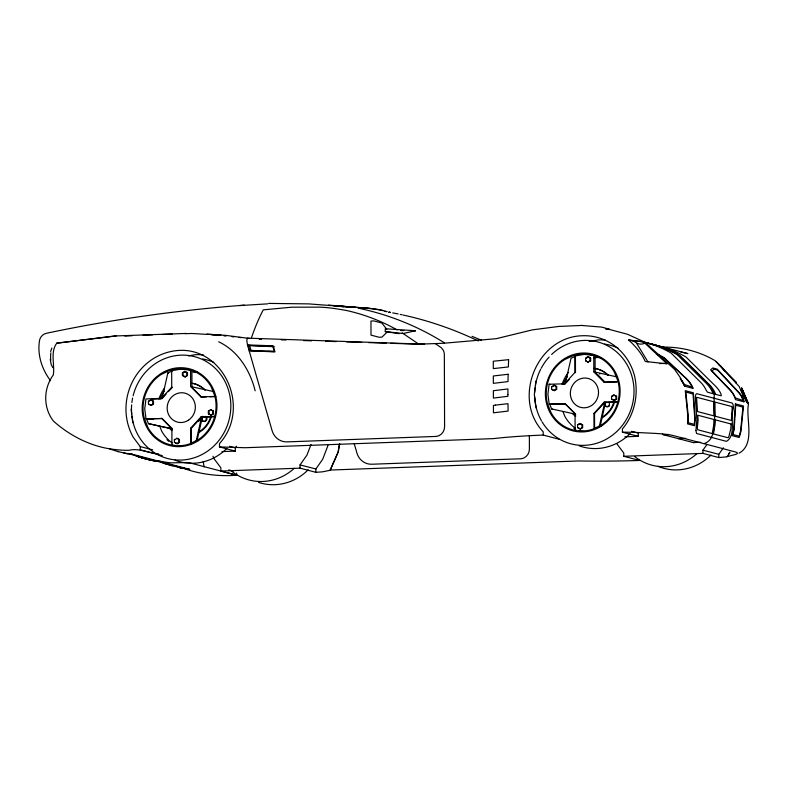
<?xml version="1.0" encoding="UTF-8"?>
<svg xmlns="http://www.w3.org/2000/svg" width="788" height="788" viewBox="0 0 788 788"><rect width="100%" height="100%" fill="white"/><g stroke="black" fill="none" stroke-linecap="round" stroke-linejoin="round"><path stroke-width="1.18" d="M535.958 380.978L534.323 394.561L536.057 408.017M564.7 383.657L574.905 372.468L575.486 372.616L575.427 356.176L571.034 358.264L565.272 383.815L549.128 384.229L547.916 394.256L549.197 404.185L565.341 403.771L575.634 414.212L551.61 408.923L549.768 404.342M339.431 444.087L338.042 452.085L330.074 470.298L322.509 471.835L315.889 472.327L300.051 468.151L220.876 471.047L220.867 467.816L213.883 458.508L212.987 456.262M339.717 443.693L338.249 452.115L330.29 470.022M161.52 398.373L162.092 398.531L167.854 372.98L172.247 370.892L171.676 370.744L171.735 387.174L161.52 398.373L145.947 398.945L144.736 408.972L146.016 418.901L162.161 418.487L172.454 428.928L148.43 423.639L146.588 419.049M196.074 441.428L201.57 417.039L191.356 428.239L191.405 443.496M197.089 440.462L202.319 417.236L214.297 416.803M599.254 426.712L604.751 402.323L594.536 413.523L594.585 428.78M600.259 425.747L605.499 402.52L618.678 402.038M50.609 351.537L51.88 348.02M328.005 445.387L322.686 459.266L315.88 468.988L315.889 472.327M311.043 444.422L306.956 455.1L300.041 464.91L300.051 468.151M729.777 452.972L726.9 456.843L718.804 457.562L702.975 453.386L623.8 456.291L623.791 453.051L616.807 443.752M221.93 451.583L235.326 451.1L235.316 447.86L236.469 446.225M634.744 432.376L648.78 433.085A46.541 4.383 -0.2 0 1 673.05 435.508L734.761 451.77A46.541 4.383 -0.2 0 1 732.613 455.168L727.176 456.656M702.975 453.386L702.955 450.155L706.994 444.432M718.804 457.562L718.794 454.321L723.404 447.781M728.457 454.193L729.974 452.046M162.092 398.531L166.022 394.217M168.376 391.636L172.306 387.332L171.735 387.174M190.844 444.521L190.785 428.081L200.999 416.891L215.37 416.359M198.389 421.541L202.319 417.236L200.999 416.891M566.06 382.948L569.202 379.511M594.014 428.633L593.955 413.375L604.169 402.175L618.55 401.644M603.923 404.244L605.499 402.52L604.169 402.175M386.819 332.398L381.924 337.136L379.018 337.234L371.01 335.127L370.961 321.031L373.857 320.923L381.875 323.031L386.809 329.315M182.422 372.793L184.628 371.365L187.475 372.793L187.485 375.492L185.278 376.92L182.432 375.482L182.422 372.793L183.052 372.96L183.062 375.649L185.278 376.92M183.791 372.488L185.259 371.532M184.638 376.753L187.485 375.492M148.439 401.299L150.646 399.871L153.493 401.309L153.502 403.998L151.296 405.426L148.449 403.988L148.439 401.299L151.276 400.038M150.666 405.259L153.502 403.998M208.377 411.1L210.583 409.671L213.43 411.1L213.44 413.798L211.233 415.227L208.387 413.789L208.377 411.1L209.007 411.267L209.017 413.956L211.233 415.227M210.593 415.059L213.44 413.798M174.394 439.606L177.241 438.345L179.457 439.615L179.457 442.304L177.261 443.733L174.404 442.304L174.394 439.606L175.034 439.773M176.62 443.565L179.457 442.304M587.799 356.649L585.592 358.077L585.602 360.766L587.818 362.037L590.655 360.776L590.645 358.087L587.799 356.649L590.645 358.087M586.233 358.244L588.439 356.816M587.818 362.037L590.655 360.776M551.62 386.583L554.457 385.322L556.673 386.593L556.683 389.282L553.836 390.543L551.63 389.282L551.62 386.583L552.25 386.75M552.989 386.278L554.457 385.322M553.836 390.543L556.683 389.282M611.547 396.384L613.754 394.955L616.6 396.384L616.61 399.083L614.404 400.511L611.557 399.073L611.547 396.384L613.655 395.596M613.773 400.343L616.61 399.083M577.574 424.89L579.781 423.461L582.627 424.899L582.637 427.589L580.431 429.017L577.584 427.589L577.574 424.89L580.411 423.629M579.801 428.849L582.637 427.589M736.288 383.441L736.327 382.288L716.046 361.357M739.036 453.208C755.702 443.949 745.497 418.408 748.492 404.067L741.616 387.991L748.492 404.067L742.04 388.701M424.604 344.189L247.383 338.151L246.782 340.485L247.481 344.898L272.106 430.662A16.509 15.504 -75.2 0 0 287.078 441.881L436.552 436.404A9.515 8.934 -75.2 0 0 444.59 426.682L444.343 354.58A9.032 8.481 -75.2 0 0 443.132 350.03L441.329 347.744L435.242 343.588M415.483 330.753L403.239 333.521L385.293 331.62L385.283 328.744L415.483 330.753L414.192 330.724M188.509 355.88L195.404 354.669A56.972 53.495 -75.2 0 1 203.58 355.033M171.676 370.744L181.122 369.079L191.908 370.399L191.967 386.839L190.637 386.484L190.578 370.045M589.099 341.529L598.319 339.914A56.972 53.495 -75.2 0 1 605.342 340.14M574.905 372.468L574.856 356.028L584.302 354.364L593.758 355.339L593.817 371.769L604.1 382.219L616.659 381.934M58.026 343.007L56.785 343.174C50.048 351.97 54.924 364.844 53.328 374.891A37.203 34.928 -75.2 0 0 53.485 421.156C68.408 434.415 86.591 444.255 106.222 448.224C113.669 449.515 121.194 450.431 128.759 450.312C139.102 447.761 148.587 453.238 158.595 453.908M116.141 335.954L56.785 343.174L114.693 335.983L186.313 333.432M239.503 305.596L267.684 303.853M244.349 305.143C177.812 310.226 111.591 319.445 46.315 333.314A8.727 8.294 -54.4 0 0 39.4 341.224C37.341 355.516 42.03 369.385 50.53 380.712M558.84 326.439L532.402 329.867L496.204 338.692L443.132 343.292L418.487 344.189M558.987 326.429L581.721 325.444M124.829 336.062L132.295 335.708M143.012 335.245L152.685 334.841M162.417 334.467L172.188 334.122M629.159 340.347C636.852 340.564 636.458 346.228 644.988 343.282L666.924 363.79M659.615 363.593L666.55 363.337M190.637 386.484L200.93 396.935L215.301 396.403M604.1 382.219L618.481 381.688M200.93 396.935L206.289 396.906M209.884 396.778L215.873 396.561M152.064 399.122L161.648 398.767M562.425 384.14L564.819 384.051M146.016 418.901L162.161 418.487M549.197 404.185L565.341 403.771M148.538 419.206L153.335 419.029M557.707 404.274L563.696 404.057M128.877 453.504L126.513 453.592L117.461 451.445M126.513 453.592L132.571 454.105M662.403 433.784A6.452 2.137 87.9 0 0 663.348 434.69L668.273 434.513M624.854 436.828L638.25 436.335L638.241 433.095L631.454 431.312M678.301 438.63L685.678 438.364M138.383 456.636A138.737 130.276 -75.2 0 0 154.251 460.901L161.481 461.364M663.348 434.69L693.263 442.57L700.64 442.304M162.692 462.96L180.383 467.786L183.939 467.658M330.044 470.062L578.362 460.97A119.126 11.209 -0.2 0 0 639.639 460.458L623.8 456.291M185.269 333.698L191.829 333.491A192.952 46.443 8 0 1 206.308 334.378M559.076 439.231L543.237 435.065L543.227 431.824C511.826 398.994 536.648 336.771 582.49 335.737A56.972 53.495 -75.2 0 1 634.537 375.876C638.773 394.246 634.734 414.449 622.402 428.928L622.412 432.159L634.793 432.307M268.669 303.41L308.591 303.882L355.772 307.428M162.308 455.641L140.254 449.83L140.244 446.589L133.261 437.281A56.972 53.495 -75.2 0 1 165.598 352.945C218.611 336.072 254.347 405.002 219.478 443.595L219.488 446.924L245.226 447.722L493.544 438.62A119.126 11.209 -0.2 0 1 543.237 435.065M663.92 347.104C681.817 347.006 699.813 351.546 715.208 360.776L739.144 386.416L742.394 393.941L743.931 401.801L735.509 399.585L735.214 398.689A28.043 25.295 -49.1 0 0 729.984 390.03L710.618 369.877L712.726 367.957L717.159 369.119L738.868 392.385A29.698 24.655 -56.2 0 1 741.922 396.719L743.931 401.801M581.386 325.434L601.727 327.099L609.085 329.167L605.696 328.803L609.085 329.167M400.57 330.507L403.82 330.576M259.232 339.165L261.567 339.244M281.365 339.864L286.024 340.012M303.498 340.564L311.654 340.82M325.631 341.253L336.112 341.588M346.602 341.913L361.741 342.396M368.735 342.613L386.209 343.164M390.868 343.312L418.822 344.189L402.185 332.881M644.988 343.282L642.644 341.775L628.538 340.052C634.695 345.223 641.629 353.31 645.116 361.2A1.842 1.379 45.1 0 0 645.855 361.554L666.904 363.81M247.481 344.898L273.2 345.834L274.913 351.822L249.205 350.896M248.161 345.449L272.825 346.336L274.244 351.281L249.579 350.384L248.161 345.449L274.342 346.74M249.579 350.384L258.149 351.044M267.546 351.389L274.588 351.635M341.726 306.808L344.07 306.896M328.507 305.114L369.799 308.364L380.269 310.009M220.965 334.979L206.643 334.191L225.654 335.353L249.52 338.466M369.966 308.512L333.472 305.537L351.093 307.172M590.35 355.201L592.714 355.437M578.658 430.859L584.568 431.469M175.478 445.575L171.932 445.21L171.882 428.78L161.589 418.329M179.024 445.939L181.388 446.185M642.644 341.775L628.538 340.052M384.731 311.368L386.484 311.644M180.393 467.786L189.849 469.392L134.374 454.774L123.814 452.933M381.313 310.206L387.213 311.624M388.779 312.166L390.523 312.501L389.282 312.166M392.7 312.905L398.127 313.929M388.967 312.294L390.021 312.491M680.773 352.029L687.924 353.625L660.433 346.385M645.352 342.632L647.253 343.007A118.555 111.325 -75.2 0 1 677.256 354.669L706.915 383.963A27.462 25.787 -75.2 0 1 713.12 393.685M645.214 342.77L647.549 343.144M647.835 343.282L649.745 343.657A118.555 111.325 -75.2 0 1 679.739 355.319L709.407 384.613A27.462 25.787 -75.2 0 1 715.612 394.345M651.43 344.405L653.094 344.73M654.05 344.917L655.961 345.292A118.555 111.325 -75.2 0 1 685.954 356.954L715.622 386.258A27.462 25.787 -75.2 0 1 721.089 394.167L721.207 395.812L707.525 392.207L706.166 390.237A27.462 25.787 -75.2 0 0 700.699 382.328L671.041 353.024A118.555 111.325 -75.2 0 0 643.284 341.884M609.222 329.394L627.563 334.289L645.136 342.317L674.597 369.414L680.3 377.58L684.802 386.228L693.223 388.445L692.81 387.509A28.043 26.339 71.1 0 0 686.348 378.536L664.117 357.624L657.153 353.861M400.196 314.392L402.264 314.845M403.298 315.072C429.184 320.716 454.351 329.522 478.247 340.938M617.211 376.95L594.388 371.926L604.682 382.367M214.031 391.666L191.208 386.642L201.501 397.083M172.001 428.859L148.43 423.639M179.28 467.55L181.191 468.003M300.041 464.91L315.88 468.988M140.244 446.589L152.734 449.869M574.856 356.028L575.427 356.176M585.602 360.766L588.459 362.204M593.817 371.769L595.137 372.123L595.078 355.684M613.754 394.955L616.6 396.384M611.557 399.073L614.404 400.511M549.128 384.229L550.448 384.583M553.816 385.155L556.673 386.593M551.63 389.282L554.476 390.71M593.955 413.375L594.536 413.523M564.769 403.614L575.634 414.212M551.61 408.923L552.358 409.12M702.955 450.155L718.794 454.321M622.412 432.159L638.25 436.335M579.781 423.461L582.627 424.899M577.584 427.589L580.431 429.017M184.628 371.365L187.475 372.793M182.432 375.482L183.062 375.649M167.854 372.98L168.602 373.177M210.583 409.671L213.43 411.1M208.387 413.789L209.017 413.956M150.646 399.871L153.493 401.309M148.449 403.988L151.296 405.426M190.785 428.081L191.356 428.239M171.882 428.78L172.454 428.928M219.488 446.924L235.326 451.1M176.601 438.177L179.457 439.615M174.404 442.304L177.261 443.733M228.756 469.904L233.258 471.096M220.876 471.047L236.646 475.223L236.646 473.066M130.227 454.193L156.369 461.079M157.955 461.502L184.096 468.387M229.663 446.333L235.316 447.86M163.569 463.186L172.385 465.915M183.673 468.427C200.625 474.366 218.749 476.622 236.646 475.223L188.45 462.526L170.858 462.861L152.655 460.478A138.737 130.276 -75.2 0 1 135.753 455.858M109.532 448.953L118.328 451.682M472.032 336.338L481.557 340.268M218.68 341.785C237.966 350.867 250.2 370.577 255.145 390.809M385.293 331.62L399.083 333.659M657.389 354.541L664.786 358.54L685.924 378.427A28.023 26.309 71.1 0 1 691.933 386.484L692.228 387.085L684.309 384.475A28.713 26.595 57.2 0 0 681.492 380.131M397.172 329.926C381.569 321.061 364.627 314.589 347.134 310.639A176.591 69.768 -8 0 0 331.315 308.108A54.549 15.307 -3.1 0 0 320.115 307.143L291.668 307.192L263.261 309.861A154.517 52.392 -85.4 0 0 251.392 338.003M444.373 342.829C418.034 326.271 388.72 314.501 358.264 308.177A242.586 50.077 -20.4 0 1 383.066 310.531M719.08 364.883L721.237 366.519L724.576 371.069M597.708 374.733L604.573 381.697M681.945 381.264L684.605 385.815M52.786 367.651L51.181 364.48L50.245 359.456M636.793 343.578L647.963 361.938M684.102 384.79L684.802 386.228M741.242 390.159L746.945 402.707L741.863 391.439M563.075 411.937L564.917 416.527A38.72 36.366 -75.2 0 0 575.319 428.209M159.895 426.653L161.737 431.243A38.72 36.366 -75.2 0 0 172.139 442.925M743.517 400.452L743.705 401.033M354.216 443.614L356.915 453.011A16.509 15.504 -75.2 0 0 371.887 464.231L521.37 458.754A9.515 8.934 -75.2 0 0 529.408 449.032L529.359 435.675M249.678 345.853L251.096 350.788M203.255 461.502L204.062 466.92M131.143 409.277L132.876 422.732M615.97 396.216L615.98 398.915M590.015 357.919L590.025 360.608M581.997 424.732L582.007 427.421M575.053 414.064L575.112 430.504M556.033 386.425L556.042 389.114M212.79 410.932L212.799 413.631M186.835 372.625L186.845 375.324M178.817 439.448L178.827 442.137M152.862 401.141L152.872 403.83M153.453 460.694A138.737 130.276 -75.2 0 1 136.551 456.065M648.494 343.332A118.555 111.325 -75.2 0 1 678.498 354.994L708.156 384.288A27.462 25.787 -75.2 0 1 714.361 394.01C713.071 408.361 717.444 424.279 711.249 437.892A12.677 11.909 -75.2 0 1 703.901 443.644M693.745 442.531A6.452 2.137 87.9 0 1 693.263 442.57M50.796 360.224A9.761 3.231 87.9 0 1 50.885 352.827M680.182 378.536A28.713 26.595 57.2 0 1 680.852 379.324M681.009 380.003A29.698 28.939 51.1 0 1 681.64 380.831M211.194 334.742A192.952 46.443 8 0 1 218.099 335.314M224.048 335.855A192.952 46.443 8 0 1 226.038 336.052M232.017 336.663A192.952 46.443 8 0 1 234.016 336.87M239.03 337.431A192.952 46.443 8 0 1 241.039 337.668M193.424 383.5A26.437 24.832 -75.2 0 1 204.634 389.902M210.879 416.202A26.437 24.832 -75.2 0 1 199.61 431.499M171.951 430.603A26.437 24.832 -75.2 0 1 169.489 428.426M205.373 416.399A2.659 2.502 -75.2 0 1 205.934 416.724M206.407 417.197A2.659 2.502 -75.2 0 1 206.909 418.438M206.909 419.137A2.659 2.502 -75.2 0 1 206.417 420.418M205.954 420.93A2.659 2.502 -75.2 0 1 202.25 420.28A2.659 2.502 -75.2 0 1 203.452 416.468M205.284 416.547A2.659 2.502 -75.2 0 1 205.028 420.959A2.659 2.502 -75.2 0 1 201.275 419.147M201.265 418.448A2.659 2.502 -75.2 0 1 201.433 417.778M202.221 416.655A2.659 2.502 -75.2 0 1 202.792 416.291M168.75 441.359A39.627 37.213 -75.2 0 1 166.967 439.665M160.072 399.033A30.249 28.407 -75.2 0 1 164.298 391.094M133.113 395.783A52.678 49.467 -75.2 0 1 211.253 364.883A52.678 49.467 -75.2 0 1 206.151 452.115A52.678 49.467 -75.2 0 1 131.911 416.251M131.675 413.976A52.678 49.467 -75.2 0 1 131.635 404.855M131.872 402.56A52.678 49.467 -75.2 0 1 132.611 398.019M226.865 448.382A52.678 49.467 -75.2 0 1 175.005 460.172M202.536 358.964A52.678 49.467 -75.2 0 1 213.784 362.342M158.93 398.886A38.72 36.366 -75.2 0 1 164.574 387.942M193.159 372.251A38.72 36.366 -75.2 0 1 197.936 372.409M191.967 383.254A26.437 24.832 -75.2 0 1 205.284 390.07M211.529 416.369A26.437 24.832 -75.2 0 1 198.349 432.799M594.487 368.36A26.437 24.832 -75.2 0 1 607.804 375.186M614.049 401.486A26.437 24.832 -75.2 0 1 602.79 416.783M575.132 415.887A26.437 24.832 -75.2 0 1 572.669 413.71M609.587 405.702A2.659 2.502 -75.2 0 1 609.134 406.214M608.563 406.578A2.659 2.502 -75.2 0 1 606.061 402.116M608.927 402.304A2.659 2.502 -75.2 0 1 608.474 406.037A2.659 2.502 -75.2 0 1 604.948 405.682M599.461 373.886A2.659 2.502 -75.2 0 1 600.111 373.867M575.831 429.657A39.627 37.213 -75.2 0 1 573.831 428.219M563.253 384.317A30.249 28.407 -75.2 0 1 567.478 376.378M551.639 354.452A52.678 49.467 -75.2 0 1 623.515 359.348A52.678 49.467 -75.2 0 1 612.65 435.055A52.678 49.467 -75.2 0 1 541.996 421.728M541.395 420.694A52.678 49.467 -75.2 0 1 536.382 408.223M536.116 407.13A52.678 49.467 -75.2 0 1 534.697 396.985M534.678 392.434A52.678 49.467 -75.2 0 1 535.042 387.844M535.367 385.559A52.678 49.467 -75.2 0 1 540.686 369.247M541.208 368.242A52.678 49.467 -75.2 0 1 549.069 357.092M630.045 433.666A52.678 49.467 -75.2 0 1 579.288 445.87M604.544 344.07A52.678 49.467 -75.2 0 1 618.028 348.129M562.11 384.17A38.72 36.366 -75.2 0 1 568.414 372.33M593.965 357.713A38.72 36.366 -75.2 0 1 601.106 357.693M594.063 368.4A26.437 24.832 -75.2 0 1 608.464 375.364M614.709 401.653A26.437 24.832 -75.2 0 1 601.52 418.093M575.782 416.064A26.437 24.832 -75.2 0 1 573.329 413.877M308.197 469.806A52.678 49.467 -75.2 0 1 258.562 482.404M294.269 468.318A52.678 49.467 -75.2 0 1 230.982 470.633M711.003 455.001A52.678 49.467 -75.2 0 1 658.039 466.348M697.075 453.504A52.678 49.467 -75.2 0 1 634.714 456.577M507.905 394.571L507.896 396.285L493.406 398.088L493.377 390.72L507.935 388.937L507.905 394.571M696.582 397.881L697.528 411.563L713.839 415.867L713.79 401.781L696.858 397.319L696.582 397.881M508.152 374.27L507.994 381.589L493.357 383.352L493.327 375.984L508.152 374.27M695.903 430.484L696.553 433.479L726.457 441.359C736.406 435.744 729.905 416.734 733.392 408.499A4.324 1.428 87.9 0 0 731.963 402.973L696.799 393.704A4.324 1.428 87.9 0 0 695.41 398.492L696.888 419.748L695.903 430.484M508.624 359.663L508.349 366.952L493.308 368.607L493.278 361.239L508.624 359.663M732.21 407.366L731.362 420.477L715.041 416.182L714.992 402.097L731.934 406.559L732.21 407.366M731.126 424.013L730.821 428.692L729.038 435.971A2.876 0.985 -80.9 0 1 728.398 437.379L728.27 437.517A2.778 0.955 -77.9 0 1 727.895 437.714L713.435 433.922L715.071 424.545L715.061 419.777L731.126 424.013M735.381 403.87L733.707 429.45L732.2 435.646L739.242 437.498L740.966 431.361L743.508 406.017L735.381 403.87M735.726 405.219L734.14 429.568L732.929 434.513L739.154 436.158L740.533 431.253L742.946 407.12L735.726 405.219M687.973 417.404L687.52 423.875L694.563 425.727L695.233 419.315L693.381 392.808L685.255 390.661L687.973 417.404M688.416 417.522L688.052 422.693L694.277 424.328L694.799 419.206L693.046 393.97L685.826 392.069L688.416 417.522M697.38 427.195L697.341 427.618A2.876 0.985 -80.9 0 0 697.469 429.233L697.528 429.421A2.778 0.955 -77.9 0 0 697.774 429.775L712.224 433.607L713.869 424.23L713.849 419.462L697.784 415.227L698.119 420.073L697.38 427.195M713.987 369.168L711.997 370.981L730.397 390.149A28.023 25.265 -49.1 0 1 735.312 397.91L743.133 400.501L742.946 399.92A28.713 25.029 -40.6 0 0 738.297 392.227L717.671 370.133L713.987 369.168M169.981 370.291L161.185 374.467A38.72 36.366 -75.2 0 0 144.322 418.458L148.006 427.618A38.72 36.366 -75.2 0 0 189.14 444.077L197.936 439.901A38.72 36.366 -75.2 0 0 214.799 395.911L211.125 386.75A38.72 36.366 -75.2 0 0 169.981 370.291M573.152 355.585L564.366 359.752A38.72 36.366 -75.2 0 0 547.502 403.742L551.176 412.902A38.72 36.366 -75.2 0 0 592.32 429.361L601.116 425.185A38.72 36.366 -75.2 0 0 617.979 381.205L614.295 372.034A38.72 36.366 -75.2 0 0 573.152 355.585M495.455 405.121L493.436 405.456L493.455 412.823L508.102 411.06L507.994 403.673L495.455 405.121M188.352 420.26A14.952 14.036 -75.2 0 0 188.263 394.483A14.952 14.036 -75.2 0 0 167.154 408.145A14.952 14.036 -75.2 0 0 188.352 420.26M198.369 440.669A39.627 37.213 -75.2 0 0 198.133 372.33A39.627 37.213 -75.2 0 0 142.185 408.558A39.627 37.213 -75.2 0 0 198.369 440.669M591.532 405.544A14.952 14.036 -75.2 0 0 591.443 379.767A14.952 14.036 -75.2 0 0 570.335 393.439A14.952 14.036 -75.2 0 0 591.532 405.544M601.54 425.953A39.627 37.213 -75.2 0 0 601.303 357.624A39.627 37.213 -75.2 0 0 545.365 393.842A39.627 37.213 -75.2 0 0 601.54 425.953"/></g></svg>
